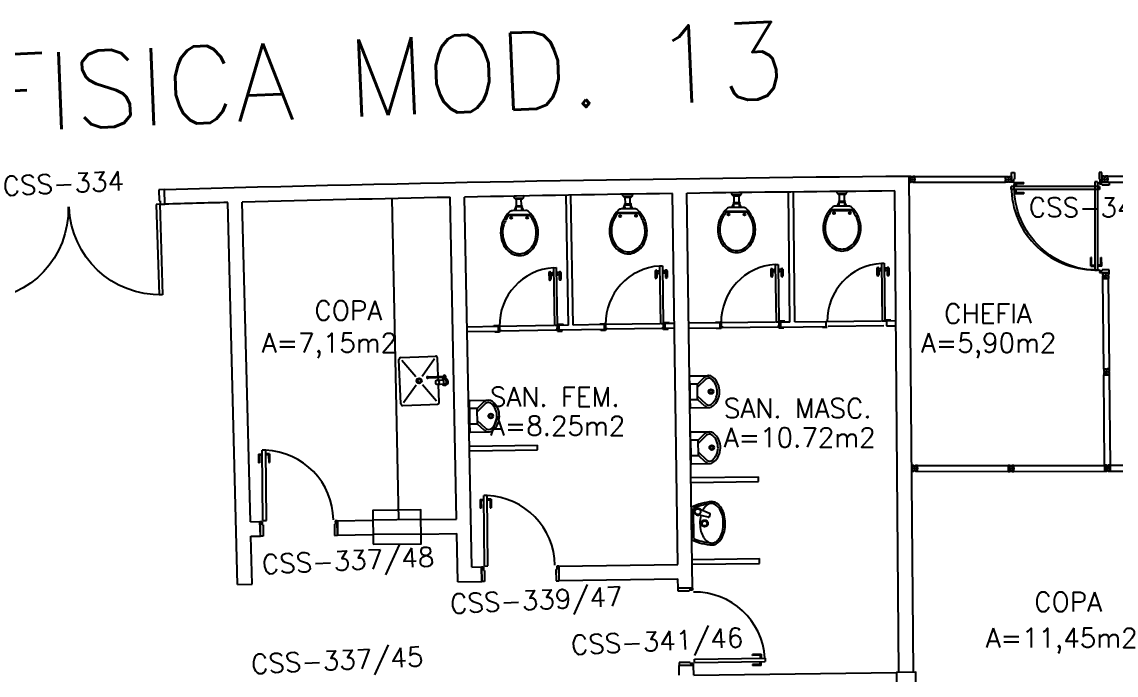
# Model space of a CAD drawing. Extents: x -152 to 150, y 325 to 437.
# Drawn here: x -12.14 to -0.78, y 402.33 to 409.12 of the extents above; entities that cross this region are included whole.
import ezdxf
from ezdxf.enums import TextEntityAlignment as Align

# ---------------------------------------------------------------- set-up
doc = ezdxf.new("R2010")
doc.units = 0
doc.header["$LTSCALE"] = 0.01
doc.header["$MEASUREMENT"] = 0
doc.layers.get('0').update_dxf_attribs({"linetype": 'CONTINUOUS'})
for name, color, linetype in [('ALV', 2, 'CONTINUOUS'), ('AREA', 2, 'CONTINUOUS'), ('BANC', 2, 'CONTINUOUS'), ('DIV', 2, 'CONTINUOUS'), ('ESQ', 1, 'CONTINUOUS'), ('ESTR', 3, 'CONTINUOUS'), ('MACANETA', 2, 'CONTINUOUS'), ('MARCO', 2, 'CONTINUOUS'), ('MAÇANETA', 2, 'CONTINUOUS'), ('PEÇAS', 1, 'CONTINUOUS'), ('PORTA', 2, 'CONTINUOUS'), ('SOLEIRA', 1, 'CONTINUOUS'), ('TEXTO', 2, 'CONTINUOUS'), ('TEXTO-ENDEREÇO', 2, 'CONTINUOUS'), ('USO', 2, 'CONTINUOUS')]:
    doc.layers.add(name, color=color, linetype=linetype)
doc.styles.add('LEGENDA', font='romans.shx', dxfattribs={"height": 0.2})
doc.styles.add('UNB-100', font='simplex.shx', dxfattribs={"height": 3})
doc.styles.add('UNB-100-1', font='simplex.shx', dxfattribs={"height": 0.2})

# ---------------------------------------------------------------- blocks, each defined once
blk = doc.blocks.new('VDC-P')
for p, q in [((-0.127, 0.192), (0.127, 0.192)), ((-0.109, 0.202), (0.109, 0.202)), ((-0.068, 0.152), (0.068, 0.152)), ((-0.05, 0.152), (-0.03, 0.11)), ((-0.03, 0.152), (-0.03, 0.11)), ((0.03, 0.152), (0.03, 0.11)), ((0.05, 0.152), (0.03, 0.11)), ((-0.05, 0.015), (-0.05, 0)), ((-0.05, 0), (0.05, 0)), ((0.045, 0.02), (-0.045, 0.02)), ((-0.04, 0.025), (-0.04, 0.02)), ((0.035, 0.03), (-0.035, 0.03)), ((0.03, 0.11), (-0.03, 0.11)), ((0.03, 0.1), (-0.03, 0.1)), ((-0.025, 0.1), (-0.025, 0.03)), ((0.025, 0.1), (0.025, 0.03)), ((0.04, 0.025), (0.04, 0.02)), ((0.05, 0.015), (0.05, 0))]:
    blk.add_line(p, q)
for points in [[(0.16, 0.244, 0.050424), (0.18, 0.288, 0.082137), (0.195, 0.381, 0.082137), (0.18, 0.474, 0.090148), (0.138, 0.549, 0.104406), (0.073, 0.601, 0.117345), (0, 0.619, 0.117345), (-0.073, 0.601, 0.104406), (-0.138, 0.549, 0.090148), (-0.18, 0.474, 0.082137), (-0.195, 0.381, 0.082137)], [(0.142, 0.254, 0.050424), (0.161, 0.295, 0.082137), (0.175, 0.381, 0.082137), (0.161, 0.468, 0.090148), (0.122, 0.536, 0.104406), (0.064, 0.583, 0.117345), (0, 0.599, 0.117345), (-0.064, 0.583, 0.104406), (-0.122, 0.536, 0.090148), (-0.161, 0.468, 0.082137), (-0.175, 0.381, 0.082137)], [(-0.195, 0.381, 0.082137), (-0.18, 0.288, 0.050424), (-0.16, 0.244, 0.104406)], [(-0.175, 0.381, 0.082137), (-0.161, 0.295, 0.050424), (-0.142, 0.254, 0.050424)]]:
    blk.add_lwpolyline(points, format="xyb")
for centre in [(-0.083, 0.226), (0.083, 0.226)]:
    blk.add_circle(centre, 0.0101)
for centre, radius, start, end in [((0.08, 0.36), 0.266, 205.6863, 226.7558), ((0.08, 0.36), 0.246, 205.6863, 219.7706), ((-0.08, 0.36), 0.266, 313.2442, 334.3137), ((-0.08, 0.36), 0.246, 320.2294, 334.3137), ((-0.068, 0.202), 0.05, 226.7558, 270), ((0.068, 0.202), 0.05, 270, 313.2442), ((-0.045, 0.015), 0.005, 90, 180), ((-0.035, 0.025), 0.005, 90, 180), ((-0.03, 0.105), 0.005, 90, 270), ((0.03, 0.105), 0.005, 270, 90), ((0.035, 0.025), 0.005, 0, 90), ((0.045, 0.015), 0.005, 360, 90)]:
    blk.add_arc(centre, radius, start, end)
blk = doc.blocks.new('MACANETA')
at = {"layer": 'MACANETA'}
for p, q in [((-0.077, 0.052), (-0.077, 0.12)), ((-0.059, 0.052), (-0.059, 0.12)), ((0.029, 0.052), (0.029, 0.12)), ((0.047, 0.052), (0.047, 0.12)), ((-0.059, 0.075), (-0.036, 0.075)), ((-0.059, 0.052), (-0.036, 0.052)), ((-0.036, 0.044), (-0.036, 0.084)), ((-0.036, 0.084), (-0.03, 0.084)), ((-0.036, 0.044), (-0.03, 0.044)), ((0.006, 0.084), (0, 0.084)), ((0.006, 0.044), (0, 0.044)), ((0.006, 0.044), (0.006, 0.084)), ((0.029, 0.075), (0.006, 0.075)), ((0.029, 0.052), (0.006, 0.052))]:
    blk.add_line(p, q, dxfattribs=at)
for centre, start, end in [((-0.068, 0.12), 90, 180), ((-0.068, 0.12), 0, 90), ((0.038, 0.12), 90, 180), ((0.038, 0.12), 0, 90), ((-0.068, 0.052), 180, 270), ((-0.068, 0.052), 270, 0), ((0.038, 0.052), 180, 270), ((0.038, 0.052), 270, 0)]:
    blk.add_arc(centre, 0.00874, start, end, dxfattribs=at)
blk = doc.blocks.new('DOOR60-SSC')
at = {"layer": 'PORTA'}
for p, q in [((0.015, -0.6), (0.015, 0)), ((0.015, 0), (0.045, 0)), ((0.045, -0.6), (0.045, 0)), ((0.045, -0.6), (0.015, -0.6))]:
    blk.add_line(p, q, dxfattribs=at)
at = {"layer": 'PORTA', "color": 1}
blk.add_arc((0.015, 0), 0.6, 272.866, 0, dxfattribs=at)
at = {"layer": 'PORTA'}
blk.add_blockref('MACANETA', (0.045, -0.6), dxfattribs=at)
blk = doc.blocks.new('PTDP-SSC')
at = {"color": 2}
for p, q in [((0.055, 1.015), (0.09, 1.015)), ((0.055, 0.075), (0.055, 1.015)), ((0.09, 0.075), (0.09, 1.015)), ((1.91, 0.075), (1.91, 1.015)), ((1.945, 1.015), (1.91, 1.015)), ((1.945, 0.075), (1.945, 1.015)), ((0.05, 0.075), (0, 0.075)), ((0, 0.075), (0, -0.075)), ((0.05, 0.04), (0.05, 0.075)), ((0.06, 0.04), (0.05, 0.04)), ((0.055, 0.075), (0.09, 0.075)), ((0.06, -0.075), (0.06, 0.04)), ((1.945, 0.075), (1.91, 0.075)), ((1.94, -0.075), (1.94, 0.04)), ((1.94, 0.04), (1.95, 0.04)), ((1.95, 0.04), (1.95, 0.075)), ((1.95, 0.075), (2, 0.075)), ((2, 0.075), (2, -0.075)), ((0, -0.075), (0.06, -0.075)), ((2, -0.075), (1.94, -0.075))]:
    blk.add_line(p, q, dxfattribs=at)
at = {"color": 1}
for centre, start, end in [((0.055, 0.075), 0, 90), ((1.945, 0.075), 90, 180)]:
    blk.add_arc(centre, 0.94, start, end, dxfattribs=at)
blk = doc.blocks.new('PE80-SSC')
at = {"color": 2}
for p, q in [((0.075, 0), (-0.075, 0)), ((-0.075, -0.03), (-0.075, 0)), ((0.075, 0), (0.075, -0.02)), ((0.777, 0.01), (0.687, 0.01)), ((0.687, 0), (0.687, 0.01)), ((0.777, 0.01), (0.777, -0.03)), ((0.04, -0.03), (-0.075, -0.03)), ((0.075, -0.02), (0.04, -0.02)), ((0.04, -0.03), (0.04, -0.02)), ((0.085, -0.03), (0.817, -0.03)), ((0.085, -0.03), (0.085, -0.065)), ((0.085, -0.065), (0.817, -0.065)), ((0.767, 0), (0.687, 0)), ((0.767, -0.095), (0.687, -0.095)), ((0.687, -0.095), (0.687, -0.105)), ((0.777, -0.105), (0.687, -0.105)), ((0.767, 0), (0.767, -0.03)), ((0.767, -0.095), (0.767, -0.065)), ((0.777, -0.105), (0.777, -0.065)), ((0.817, -0.065), (0.817, -0.03)), ((0.04, -0.771), (-0.075, -0.771)), ((-0.075, -0.771), (-0.075, -0.801)), ((0.04, -0.771), (0.04, -0.781)), ((0.075, -0.781), (0.04, -0.781)), ((0.075, -0.801), (0.075, -0.781)), ((0.075, -0.801), (-0.075, -0.801)), ((0.075, -0.802), (-0.075, -0.802))]:
    blk.add_line(p, q, dxfattribs=at)
at = {"color": 1}
blk.add_arc((0.085, -0.03), 0.731, 270, 357.3429, dxfattribs=at)
blk = doc.blocks.new('MICTR-P-SSC')
for p, q in [((0, 0.08), (0, 0.155)), ((0.01, 0.165), (0.205, 0.165)), ((0.168, 0.129), (0.08, 0.046)), ((0.151, 0.147), (0.083, 0.083)), ((0, 0.08), (0, -0.08)), ((0.081, 0.08), (0, 0.08)), ((0.08, -0.076), (0.08, 0.076)), ((0, -0.08), (0, -0.155)), ((0, -0.08), (0.081, -0.08)), ((0.168, -0.129), (0.08, -0.046)), ((0.151, -0.147), (0.083, -0.083)), ((0.01, -0.165), (0.205, -0.165))]:
    blk.add_line(p, q)
for radius in [0.025, 0.015]:
    blk.add_circle((0.22, 0), radius)
for centre, radius, start, end in [((0.01, 0.155), 0.01, 90, 180), ((0.197, 0.098), 0.0675, 49.5319, 133.3634), ((0.197, 0.098), 0.0425, 49.5319, 133.3634), ((0.114, 0), 0.171, 357.4005, 49.5319), ((0.114, 0), 0.196, 358.2793, 49.5319), ((0.09, 0.076), 0.01, 133.3634, 180), ((0.09, -0.076), 0.01, 180, 226.6366), ((0.114, 0), 0.171, 310.4681, 357.3509), ((0.114, 0), 0.196, 310.4681, 357.7012), ((0.01, -0.155), 0.01, 180, 270), ((0.197, -0.098), 0.0675, 226.6366, 310.4681), ((0.197, -0.098), 0.0425, 226.6366, 310.4681)]:
    blk.add_arc(centre, radius, start, end)
blk = doc.blocks.new('LAVAT-P')
for p, q in [((-0.17, 0), (0.17, 0)), ((-0.157, -0.02), (0.157, -0.02)), ((0.063, -0.173), (0.094, -0.055)), ((0.102, -0.187), (0.151, -0.074)), ((0.069, -0.185), (0.09, -0.192))]:
    blk.add_line(p, q)
for points in [[(0.083, -0.096, 0.121735), (-0.082, -0.096, 0.073747), (-0.145, -0.122, 0.106861), (-0.192, -0.165, 0.153587), (-0.205, -0.208, 0.153587)], [(-0.225, -0.214, 0.136108), (-0.208, -0.262, 0.106861), (-0.155, -0.311, 0.073747), (-0.087, -0.339, 0.060305), (0, -0.349, 0.060305), (0.087, -0.339, 0.073747), (0.155, -0.311, 0.106861), (0.208, -0.262, 0.136108), (0.225, -0.214, 0.062982)], [(-0.205, -0.208, 0.153587), (-0.192, -0.251, 0.106861), (-0.145, -0.294, 0.073747), (-0.082, -0.32, 0.060305), (0, -0.329, 0.060305), (0.082, -0.32, 0.073747), (0.145, -0.294, 0.106861), (0.192, -0.251, 0.153587), (0.205, -0.208, 0.153587), (0.192, -0.165, 0.106861), (0.145, -0.122, 0.014792), (0.133, -0.115, 0.039243)]]:
    blk.add_lwpolyline(points, format="xyb")
for centre, radius in [((0, -0.135), 0.0347), ((0, -0.135), 0.0265), ((0.122, -0.065), 0.03)]:
    blk.add_circle(centre, radius)
for centre, radius, start, end in [((0.376, -0.254), 0.602, 155.0201, 176.1902), ((-0.376, -0.254), 0.602, 3.8098, 24.9799), ((0.376, -0.254), 0.582, 156.2686, 173.4578), ((0.122, -0.065), 0.0361, 302.4689, 199.2518), ((-0.376, -0.254), 0.582, 6.5422, 23.7314), ((0.073, -0.176), 0.01, 165.2139, 250.8603), ((0.093, -0.183), 0.01, 250.8603, 336.5068)]:
    blk.add_arc(centre, radius, start, end)
blk = doc.blocks.new('PD80-SSC')
at = {"color": 2}
for p, q in [((-0.777, 0.01), (-0.777, -0.03)), ((-0.777, 0.01), (-0.687, 0.01)), ((-0.687, 0), (-0.687, 0.01)), ((-0.075, 0), (0.075, 0)), ((-0.075, 0), (-0.075, -0.02)), ((0.075, -0.03), (0.075, 0)), ((-0.817, -0.065), (-0.817, -0.03)), ((-0.085, -0.03), (-0.817, -0.03)), ((-0.085, -0.065), (-0.817, -0.065)), ((-0.777, -0.105), (-0.777, -0.065)), ((-0.777, -0.105), (-0.687, -0.105)), ((-0.767, 0), (-0.767, -0.03)), ((-0.767, 0), (-0.687, 0)), ((-0.767, -0.095), (-0.767, -0.065)), ((-0.767, -0.095), (-0.687, -0.095)), ((-0.687, -0.095), (-0.687, -0.105)), ((-0.085, -0.03), (-0.085, -0.065)), ((-0.075, -0.02), (-0.04, -0.02)), ((-0.04, -0.03), (-0.04, -0.02)), ((-0.04, -0.03), (0.075, -0.03)), ((-0.075, -0.781), (-0.04, -0.781)), ((-0.075, -0.801), (-0.075, -0.781)), ((-0.04, -0.771), (0.075, -0.771)), ((-0.04, -0.771), (-0.04, -0.781)), ((0.075, -0.771), (0.075, -0.801)), ((-0.075, -0.801), (0.075, -0.801)), ((-0.075, -0.802), (0.075, -0.802))]:
    blk.add_line(p, q, dxfattribs=at)
at = {"color": 1}
blk.add_arc((-0.085, -0.03), 0.731, 182.6571, 270, dxfattribs=at)
blk = doc.blocks.new('PILAR-SSC')
blk.add_lwpolyline([(0.003, -27.952), (0.203, -27.952), (0.203, -26.452), (0.003, -26.452)], close=True)
blk = doc.blocks.new('DIVMT-SSC')
for p, q in [((0, 0.005), (0, -0.005)), ((0, -0.005), (0, 0.005)), ((-0.03, -0.03), (-0.03, -0.97)), ((0.006, -0.03), (-0.006, -0.03)), ((-0.005, 0), (0.005, 0)), ((0.005, 0), (-0.005, 0)), ((0.006, -0.02), (0.006, -0.03)), ((0.03, -0.03), (0.03, -0.97)), ((0.03, -0.97), (-0.03, -0.97)), ((-0.006, -0.98), (-0.006, -0.97)), ((-0.006, -0.98), (0.006, -0.98)), ((0.006, -1.001), (-0.006, -1.001)), ((0.005, -0.97), (-0.005, -0.97)), ((0, -0.994), (0, -1.007)), ((0, -1.02), (0, -1.021)), ((0.006, -0.98), (0.006, -0.97))]:
    blk.add_line(p, q)
blk.add_lwpolyline([(0.006, -0.02), (-0.006, -0.02), (0.006, -0.02), (0.006, -0.03), (0.03, -0.03), (0.03, -0.008), (0.02, -0.008), (0.02, 0.008), (0.03, 0.008), (0.03, 0.03), (0.006, 0.03), (0.006, 0.02), (-0.006, 0.02), (-0.006, 0.03), (-0.03, 0.03), (-0.03, 0.008), (-0.02, 0.008), (-0.02, -0.008), (-0.03, -0.008), (-0.03, -0.03), (-0.006, -0.03), (-0.006, -0.02), (-0.006, -0.03)])
blk = doc.blocks.new('A$C73356FFD')
at = {"layer": 'DIV'}
for p, q in [((0.025, 0.03), (0.035, 0.03)), ((0.035, 0.03), (0.025, 0.03)), ((0.03, 0.025), (0.03, 0.035)), ((0.03, 0.035), (0.03, 0.025))]:
    blk.add_line(p, q, dxfattribs=at)
blk.add_lwpolyline([(0.009, 0.036), (0, 0.036), (0, 0.06), (0.022, 0.06), (0.022, 0.05), (0.038, 0.05), (0.038, 0.06), (0.06, 0.06), (0.06, 0.036), (0.05, 0.036), (0.05, 0.024), (0.06, 0.024), (0.06, 0), (0.038, 0), (0.038, 0.01), (0.022, 0.01), (0.022, 0), (0, 0), (0, 0.024), (0.009, 0.024)], close=True, dxfattribs=at)
blk = doc.blocks.new('A$C282A6B1B')
at = {"linetype": 'Continuous'}
blk.add_blockref('A$C73356FFD', (0, 0), dxfattribs=at)
blk = doc.blocks.new('PDV2D-SSC')
for p, q in [((-0.148, 0.925), (-0.108, 0.925)), ((-0.148, 0.925), (-0.148, 0.835)), ((-0.138, 0.915), (-0.108, 0.915)), ((-0.138, 0.915), (-0.138, 0.835)), ((-0.106, 0.965), (-0.076, 0.965)), ((-0.106, 0.05), (-0.106, 0.965)), ((-0.076, 0.05), (-0.076, 0.965)), ((-0.034, 0.925), (-0.074, 0.925)), ((-0.044, 0.915), (-0.074, 0.915)), ((-0.044, 0.915), (-0.044, 0.835)), ((-0.034, 0.925), (-0.034, 0.835)), ((-0.138, 0.835), (-0.148, 0.835)), ((-0.044, 0.835), (-0.034, 0.835)), ((-0.95, 0.05), (-0.97, 0.05)), ((-0.97, 0.05), (-0.97, 0.035)), ((-0.97, 0.035), (-0.97, -0.035)), ((-0.95, 0.02), (-0.95, 0.05)), ((-0.95, 0.02), (-0.94, 0.02)), ((-0.94, -0.05), (-0.94, 0.02)), ((-0.076, 0.05), (-0.106, 0.05)), ((-0.051, 0.02), (-0.061, 0.02)), ((-0.061, -0.05), (-0.061, 0.02)), ((-0.051, 0.05), (-0.031, 0.05)), ((-0.051, 0.02), (-0.051, 0.05)), ((-0.031, 0.05), (-0.031, -0.05)), ((-0.97, -0.035), (-0.97, -0.05)), ((-0.97, -0.05), (-0.94, -0.05)), ((-0.031, -0.05), (-0.061, -0.05))]:
    blk.add_line(p, q)
at = {"color": 1}
blk.add_arc((-0.076, 0.1), 0.865, 90, 183.3214, dxfattribs=at)
blk = doc.blocks.new('INOXA1-P')
for p, q in [((0.12, 0.23), (0.12, 0.047)), ((0.22, 0.25), (0.14, 0.25)), ((0.5, 0.25), (0.22, 0.25)), ((0.52, 0.23), (0.52, -0.23)), ((0.15, 0.22), (0.287, 0.043)), ((0.353, 0.043), (0.49, 0.22)), ((0.043, 0.008), (0.043, -0.022)), ((0.062, 0.04), (0.071, 0.04)), ((0.131, 0.048), (0.076, 0.043)), ((0.131, -0.002), (0.076, 0.003)), ((0.22, -0.027), (0.054, -0.027)), ((0.22, -0.037), (0.054, -0.037)), ((0.063, -0.003), (0.063, -0.021)), ((0.12, -0.001), (0.12, -0.027)), ((0.12, -0.037), (0.12, -0.23)), ((0.15, -0.22), (0.287, -0.043)), ((0.231, -0.027), (0.22, -0.027)), ((0.231, -0.037), (0.22, -0.037)), ((0.353, -0.043), (0.49, -0.22)), ((0.22, -0.25), (0.14, -0.25)), ((0.5, -0.25), (0.22, -0.25))]:
    blk.add_line(p, q)
blk.add_lwpolyline([(0.076, 0.003), (0.072, 0.004), (0.069, 0.009), (0.067, 0.015), (0.066, 0.023), (0.067, 0.031), (0.069, 0.037), (0.072, 0.042), (0.076, 0.043)])
blk.add_lwpolyline([(0.131, 0.048), (0.137, 0.046), (0.143, 0.041), (0.147, 0.033), (0.148, 0.023), (0.147, 0.013), (0.143, 0.006), (0.137, 0), (0.131, -0.002), (0.125, 0), (0.119, 0.006), (0.115, 0.013), (0.114, 0.023), (0.115, 0.033), (0.119, 0.041), (0.125, 0.046)], close=True)
for radius in [0.0266, 0.0163]:
    blk.add_circle((0.32, 0), radius)
for centre, radius, start, end in [((0.14, 0.23), 0.02, 90, 180), ((0.5, 0.23), 0.02, 360, 90), ((0.054, 0.023), 0.0349, 36.1705, 252.2568), ((0.054, 0.023), 0.0189, 62.7367, 235.7375), ((0.073, -0.003), 0.01, 102.8285, 180), ((0.054, 0.023), 0.0349, 285.5373, 323.9987), ((0.054, -0.032), 0.0145, 20.161, 339.839), ((0.054, -0.032), 0.005, 90.0037, 269.9963), ((0.231, -0.032), 0.00738, 222.6559, 137.3441), ((0.231, -0.032), 0.005, 269.9935, 90.0065), ((0.14, -0.23), 0.02, 180, 270), ((0.5, -0.23), 0.02, 270, 360)]:
    blk.add_arc(centre, radius, start, end)

msp = doc.modelspace()

# ---------------------------------------------------------------- linework, layer by layer
at = {"layer": 'ALV'}
for p, q in [((-2.883, 402.362), (-2.927, 407.511)), ((-10.655, 407.224), (-10.659, 407.373)), ((-5.33, 403.481), (-5.385, 407.333)), ((-5.177, 403.235), (-5.235, 407.336)), ((-3.033, 402.36), (-3.076, 407.36)), ((-9.901, 403.273), (-10.002, 407.241)), ((-9.768, 403.924), (-9.852, 407.245)), ((-7.627, 403.952), (-7.694, 407.294)), ((-7.467, 403.454), (-7.544, 407.297)), ((-9.768, 403.924), (-9.669, 403.926)), ((-9.664, 403.776), (-9.669, 403.926)), ((-8.867, 403.936), (-8.497, 403.941)), ((-8.862, 403.786), (-8.867, 403.936)), ((-7.997, 403.947), (-7.627, 403.952)), ((-9.764, 403.775), (-9.664, 403.776)), ((-9.751, 403.275), (-9.764, 403.775)), ((-8.862, 403.786), (-8.495, 403.791)), ((-7.995, 403.797), (-7.624, 403.802)), ((-7.614, 403.302), (-7.624, 403.802)), ((-6.566, 403.465), (-5.33, 403.481)), ((-6.563, 403.315), (-6.566, 403.465)), ((-7.467, 403.454), (-7.367, 403.455)), ((-7.365, 403.305), (-7.367, 403.455)), ((-9.901, 403.273), (-9.751, 403.275)), ((-7.614, 403.302), (-7.365, 403.305)), ((-6.563, 403.315), (-5.328, 403.331)), ((-5.327, 403.234), (-5.328, 403.331)), ((-5.177, 403.235), (-5.327, 403.234)), ((-5.165, 402.433), (-5.315, 402.432)), ((-5.314, 402.331), (-5.315, 402.432)), ((-5.164, 402.333), (-5.165, 402.433)), ((-5.164, 402.333), (-3.058, 402.36))]:
    msp.add_line(p, q, dxfattribs=at)
at = {"layer": 'ALV', "color": 1}
for p, q in [((-7.997, 403.947), (-8.497, 403.941)), ((-7.995, 403.797), (-8.495, 403.791))]:
    msp.add_line(p, q, dxfattribs=at)
at = {"layer": 'ALV'}
msp.add_lwpolyline([(-8.494, 403.691), (-7.994, 403.697), (-7.998, 404.047), (-8.498, 404.041)], close=True, dxfattribs=at)
for radius, start, end in [(407.019, 90.47724, 91.56588), (406.869, 90.82356, 91.12764), (406.869, 90.49836, 90.80244), (406.869, 91.47396, 91.56583), (406.869, 91.14876, 91.45284)]:
    msp.add_arc((0.463, 0.506), radius, start, end, dxfattribs=at)
at = {"layer": 'BANC'}
msp.add_line((-8.227, 403.94), (-8.294, 407.282), dxfattribs=at)
at = {"layer": 'DIV'}
for p, q in [((-4.165, 405.999), (-4.18, 407.349)), ((-4.115, 406), (-4.13, 407.35)), ((-6.466, 405.966), (-6.489, 407.316)), ((-6.416, 405.967), (-6.439, 407.317)), ((-6.466, 405.966), (-6.566, 405.964)), ((-6.566, 405.964), (-6.565, 405.914)), ((-6.095, 405.972), (-6.416, 405.967)), ((-6.095, 405.972), (-6.094, 405.922)), ((-5.365, 405.984), (-5.465, 405.982)), ((-5.465, 405.982), (-5.465, 405.932)), ((-4.895, 405.99), (-5.216, 405.986)), ((-4.895, 405.99), (-4.894, 405.94)), ((-4.165, 405.999), (-4.265, 405.998)), ((-4.265, 405.998), (-4.264, 405.948)), ((-3.794, 406.002), (-4.115, 405.998)), ((-3.794, 406.002), (-3.793, 405.952)), ((-3.064, 406.01), (-3.164, 406.009)), ((-3.164, 406.009), (-3.164, 405.959)), ((-7.196, 405.953), (-7.517, 405.947)), ((-7.195, 405.902), (-7.516, 405.897)), ((-7.196, 405.953), (-7.195, 405.903)), ((-6.094, 405.921), (-6.565, 405.913)), ((-5.365, 405.934), (-5.465, 405.932)), ((-5.215, 405.936), (-4.894, 405.939)), ((-4.264, 405.946), (-3.793, 405.952)), ((-3.164, 405.959), (-3.063, 405.96)), ((-7.488, 404.711), (-6.788, 404.72)), ((-6.787, 404.67), (-6.788, 404.72)), ((-7.487, 404.661), (-6.787, 404.67)), ((-5.193, 404.383), (-4.493, 404.392)), ((-4.492, 404.342), (-4.493, 404.392)), ((-5.192, 404.333), (-4.492, 404.342)), ((-5.181, 403.533), (-4.481, 403.542)), ((-5.18, 403.483), (-4.48, 403.492)), ((-4.48, 403.492), (-4.481, 403.542))]:
    msp.add_line(p, q, dxfattribs=at)
at = {"layer": 'MARCO'}
for p, q in [((-7.241, 405.962), (-7.191, 405.963)), ((-7.241, 405.952), (-7.241, 405.962)), ((-7.191, 405.963), (-7.191, 405.953)), ((-6.581, 405.964), (-6.581, 405.929)), ((-6.571, 405.964), (-6.581, 405.964)), ((-6.521, 405.975), (-6.571, 405.974)), ((-6.571, 405.974), (-6.571, 405.964)), ((-6.566, 405.964), (-6.571, 405.964)), ((-6.521, 405.965), (-6.521, 405.975)), ((-6.14, 405.981), (-6.09, 405.982)), ((-6.14, 405.971), (-6.14, 405.981)), ((-6.095, 405.972), (-6.09, 405.972)), ((-6.09, 405.982), (-6.09, 405.972)), ((-6.09, 405.972), (-6.08, 405.972)), ((-6.08, 405.972), (-6.08, 405.937)), ((-5.48, 405.982), (-5.48, 405.947)), ((-5.47, 405.982), (-5.48, 405.982)), ((-5.42, 405.993), (-5.47, 405.992)), ((-5.47, 405.992), (-5.47, 405.982)), ((-5.465, 405.982), (-5.47, 405.982)), ((-5.42, 405.983), (-5.42, 405.993)), ((-4.94, 405.999), (-4.89, 406)), ((-4.94, 405.989), (-4.94, 405.999)), ((-4.895, 405.99), (-4.89, 405.99)), ((-4.89, 406), (-4.89, 405.99)), ((-4.89, 405.99), (-4.88, 405.99)), ((-4.88, 405.99), (-4.879, 405.955)), ((-4.279, 405.963), (-4.289, 405.962)), ((-4.289, 405.962), (-4.289, 405.947)), ((-4.28, 405.998), (-4.279, 405.963)), ((-4.27, 405.998), (-4.28, 405.998)), ((-4.27, 406.008), (-4.27, 405.998)), ((-4.22, 406.008), (-4.27, 406.008)), ((-4.265, 405.998), (-4.27, 405.998)), ((-4.22, 405.998), (-4.22, 406.008)), ((-3.794, 406.002), (-3.789, 406.002)), ((-3.169, 406.009), (-3.179, 406.009)), ((-3.169, 406.019), (-3.169, 406.009)), ((-3.119, 406.019), (-3.169, 406.019)), ((-3.119, 406.009), (-3.119, 406.019)), ((-7.23, 405.892), (-7.23, 405.902)), ((-7.18, 405.893), (-7.23, 405.892)), ((-7.196, 405.953), (-7.191, 405.953)), ((-7.195, 405.903), (-7.18, 405.903)), ((-7.191, 405.953), (-7.181, 405.953)), ((-7.181, 405.953), (-7.181, 405.918)), ((-7.181, 405.918), (-7.171, 405.918)), ((-7.18, 405.903), (-7.18, 405.893)), ((-7.17, 405.903), (-7.18, 405.903)), ((-7.171, 405.918), (-7.17, 405.903)), ((-6.591, 405.929), (-6.59, 405.914)), ((-6.581, 405.929), (-6.591, 405.929)), ((-6.59, 405.914), (-6.58, 405.914)), ((-6.565, 405.914), (-6.58, 405.914)), ((-6.58, 405.914), (-6.58, 405.904)), ((-6.58, 405.904), (-6.53, 405.905)), ((-6.53, 405.905), (-6.53, 405.915)), ((-6.129, 405.912), (-6.129, 405.922)), ((-6.079, 405.912), (-6.129, 405.912)), ((-6.094, 405.922), (-6.079, 405.922)), ((-6.08, 405.937), (-6.07, 405.938)), ((-6.069, 405.923), (-6.079, 405.922)), ((-6.079, 405.922), (-6.079, 405.912)), ((-6.07, 405.938), (-6.069, 405.923)), ((-5.49, 405.947), (-5.49, 405.932)), ((-5.48, 405.947), (-5.49, 405.947)), ((-5.49, 405.932), (-5.48, 405.932)), ((-5.465, 405.932), (-5.48, 405.932)), ((-5.48, 405.932), (-5.479, 405.922)), ((-5.479, 405.922), (-5.429, 405.923)), ((-5.429, 405.923), (-5.43, 405.933)), ((-4.929, 405.929), (-4.929, 405.939)), ((-4.879, 405.93), (-4.929, 405.929)), ((-4.894, 405.94), (-4.879, 405.94)), ((-4.879, 405.955), (-4.869, 405.955)), ((-4.879, 405.94), (-4.879, 405.93)), ((-4.869, 405.94), (-4.879, 405.94)), ((-4.869, 405.955), (-4.869, 405.94)), ((-4.289, 405.947), (-4.279, 405.948)), ((-4.264, 405.948), (-4.279, 405.948)), ((-4.279, 405.948), (-4.279, 405.938)), ((-4.279, 405.938), (-4.229, 405.938)), ((-4.229, 405.938), (-4.229, 405.948)), ((-3.828, 405.941), (-3.828, 405.951)), ((-3.778, 405.942), (-3.828, 405.941)), ((-3.793, 405.952), (-3.778, 405.952))]:
    msp.add_line(p, q, dxfattribs=at)
at = {"layer": 'SOLEIRA'}
for p, q in [((-6.616, 405.963), (-7.191, 405.953)), ((-5.515, 405.981), (-6.09, 405.972)), ((-4.315, 405.997), (-4.89, 405.99)), ((-3.214, 406.008), (-3.789, 406.002)), ((-6.59, 405.914), (-7.17, 405.903)), ((-5.49, 405.932), (-6.069, 405.923)), ((-4.289, 405.947), (-4.869, 405.94)), ((-3.189, 405.959), (-3.768, 405.952))]:
    msp.add_line(p, q, dxfattribs=at)

# ---------------------------------------------------------------- block references
at = {"rotation": 359.8148472012591}
msp.add_blockref('A$C282A6B1B', (-0.916, 406.451), dxfattribs=at)
at = {"layer": 'DIV', "xscale": -1, "rotation": 180.0312597069424}
msp.add_blockref('PDV2D-SSC', (-0.895, 407.503), dxfattribs=at)
at = {"layer": 'DIV'}
for name, p, rotation in [('DIVMT-SSC', (-2.897, 407.481), 89.94005481946334), ('A$C282A6B1B', (-1.926, 407.45), 359.9569318889976), ('PDV2D-SSC', (-0.902, 407.482), 90.01562981807677), ('DIVMT-SSC', (-0.896, 407.482), 90.0385252814279), ('DIVMT-SSC', (-0.877, 405.481), 180.5385252814177), ('DIVMT-SSC', (-0.868, 404.48), 180.5385252814177), ('DIVMT-SSC', (-2.871, 404.479), 89.94005481946334), ('DIVMT-SSC', (-1.87, 404.478), 90.13541345778935), ('DIVMT-SSC', (-0.87, 404.481), 90.0385252814279)]:
    msp.add_blockref(name, p, dxfattribs=dict(at, rotation=rotation))
at = {"layer": 'ESQ'}
for name, p, rotation in [('PE80-SSC', (-9.666, 403.851), 90.56418083978132), ('PE80-SSC', (-7.366, 403.38), 90.55696511093697), ('PD80-SSC', (-5.24, 402.433), 180.7753716450229)]:
    msp.add_blockref(name, p, dxfattribs=dict(at, rotation=rotation))
at = {"layer": 'ESTR', "rotation": 0.4878048780493676}
msp.add_blockref('PILAR-SSC', (-3.286, 428.811), dxfattribs=at)
at = {"layer": 'MAÇANETA'}
for p, rotation in [((-6.566, 405.964), 181.0533853352886), ((-5.465, 405.982), 180.8978146750578), ((-4.265, 405.998), 180.7281853352757), ((-3.164, 406.009), 180.6504000051546)]:
    msp.add_blockref('DOOR60-SSC', p, dxfattribs=dict(at, rotation=rotation))
at = {"layer": 'PEÇAS'}
for name, p, rotation in [('VDC-P', (-5.85, 407.326), 180.859834246722), ('VDC-P', (-4.719, 407.34), 180), ('VDC-P', (-3.625, 407.355), 180), ('VDC-P', (-6.98, 407.307), 180.8477121264592), ('INOXA1-P', (-7.696, 405.402), 182.4390243902523), ('MICTR-P-SSC', (-5.205, 405.274), 0.7317073170744847), ('MICTR-P-SSC', (-7.492, 405.02), 0.7317073170744847), ('MICTR-P-SSC', (-5.197, 404.692), 0.7317073170744847), ('LAVAT-P', (-5.186, 403.906), 90.73170731707285)]:
    msp.add_blockref(name, p, dxfattribs=dict(at, rotation=rotation))
at = {"layer": 'PORTA', "xscale": -1, "rotation": 181.7072999999978}
msp.add_blockref('PTDP-SSC', (-12.656, 407.239), dxfattribs=at)

# ---------------------------------------------------------------- texts
at = {"layer": 'AREA', "style": 'UNB-100'}
for s, p in [('A=7,15m2', (-9.65, 405.684)), ('A=5,90m2', (-2.805, 405.684)), ('A=8.25m2', (-7.281, 404.822)), ('A=10.72m2', (-4.853, 404.701)), ('A=11,45m2', (-2.133, 402.619))]:
    msp.add_text(s, height=0.2, dxfattribs=at).set_placement(p)
at = {"layer": 'TEXTO', "style": 'UNB-100'}
for s, p in [('COPA', (-9.103, 406.019)), ('CHEFIA', (-2.564, 405.986)), ('SAN. FEM.', (-7.281, 405.123)), ('SAN. MASC.', (-4.852, 405.003)), ('COPA', (-1.629, 402.993))]:
    msp.add_text(s, height=0.2, dxfattribs=at).set_placement(p)
at = {"layer": 'TEXTO-ENDEREÇO', "style": 'UNB-100-1'}
for s, rotation, p in [('CSS-334', 2.5863, (-11.706, 407.338)), ('CSS-343/51', 359.768, (-0.79, 407.087)), ('CSS-337/48', 2.5863, (-8.749, 403.422)), ('CSS-339/47', 2.5863, (-6.795, 403.012)), ('CSS-341/46', 2.5863, (-5.54, 402.584)), ('CSS-337/45', 2.5863, (-8.862, 402.386))]:
    msp.add_text(s, height=0.2, rotation=rotation, dxfattribs=at).set_placement(p, align=Align.CENTER)
at = {"layer": 'USO', "style": 'LEGENDA'}
msp.add_text('INSTITUTO DE FISICA MOD. 13', height=0.8, rotation=2.4394, dxfattribs=at).set_placement((-20.086, 407.645))

doc.saveas('drawing.dxf')
